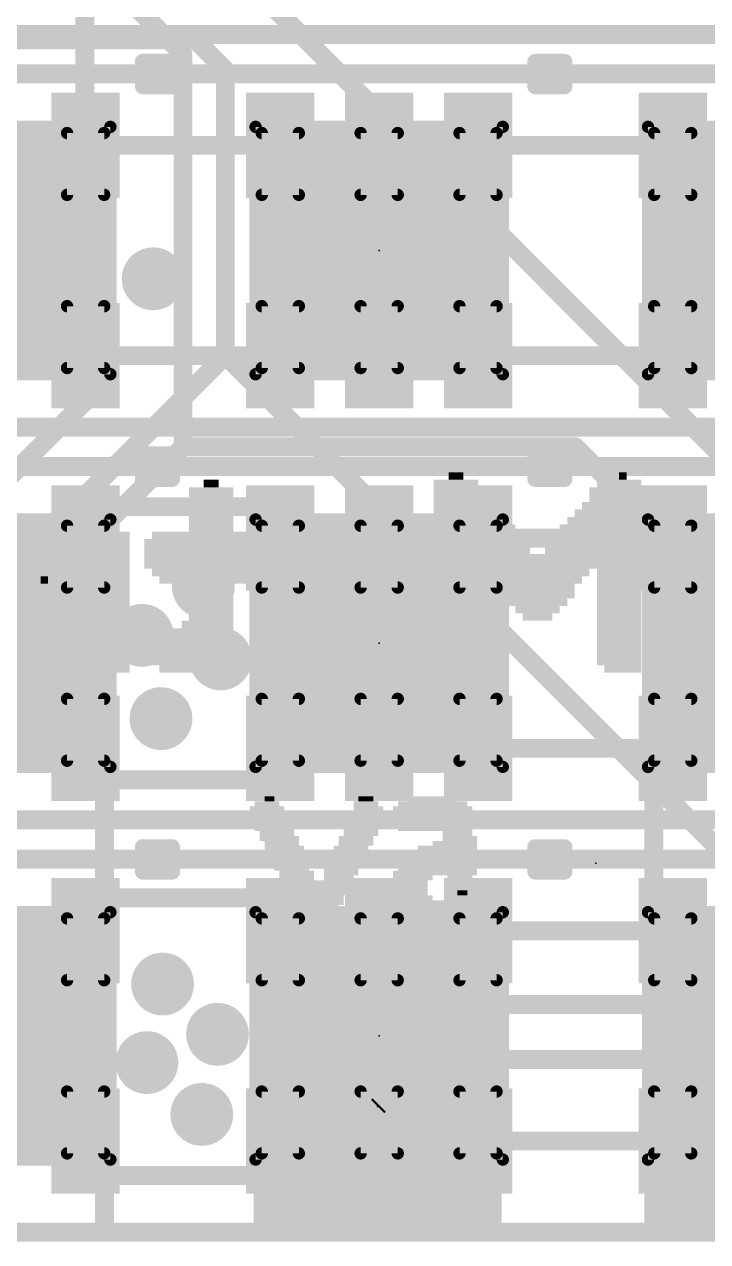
# Model space of a CAD drawing. Extents: x 0 to 108, y -62 to 34.
# Drawn here: x 12.69 to 18.22, y -0.08 to 9.77 of the extents above; entities that cross this region are included whole.
import ezdxf

# ---------------------------------------------------------------- set-up
doc = ezdxf.new("R2010")
doc.units = 0
for name, color, linetype in [('1', 12, 'CONTINUOUS'), ('15', 12, 'CONTINUOUS'), ('16', 132, 'CONTINUOUS'), ('18', 110, 'CONTINUOUS'), ('2', 132, 'CONTINUOUS'), ('20', 53, 'CONTINUOUS'), ('21', 253, 'CONTINUOUS'), ('22', 253, 'CONTINUOUS'), ('23', 53, 'CONTINUOUS'), ('24', 53, 'CONTINUOUS'), ('29', 253, 'CONTINUOUS'), ('39', 12, 'CONTINUOUS'), ('51', 253, 'CONTINUOUS')]:
    doc.layers.add(name, color=color, linetype=linetype)

# ---------------------------------------------------------------- blocks, each defined once
blk = doc.blocks.new('RECT')
blk.add_solid([(-0.5, -0.5), (0.5, -0.5), (-0.5, 0.5), (0.5, 0.5)])
blk = doc.blocks.new('PIE')
at = {"const_width": 0.5}
blk.add_lwpolyline([(0, -0.25, 1), (0, 0.25, 1), (0, -0.25)], format="xyb", dxfattribs=at)
blk = doc.blocks.new('ROUNDV')
at = {"const_width": 0.5}
blk.add_lwpolyline([(0, -0.25, 1), (0, 0.25, 1), (0, -0.25)], format="xyb", dxfattribs=at)

msp = doc.modelspace()

# ---------------------------------------------------------------- linework, layer by layer
at = {"layer": '1', "const_width": 0.1524}
for points in [[(32.385, 9.6837), (8.5725, 9.6837)], [(32.0675, 9.3663), (8.255, 9.3663)], [(14.7575, 8.7875), (13.1825, 8.7875)], [(15.5575, 8.7875), (15.5575, 8.3185)], [(17.9325, 8.7875), (16.3575, 8.7875)], [(15.5575, 7.0875), (15.5575, 7.5883)], [(14.7575, 7.0875), (13.1825, 7.0875)], [(17.9325, 7.0875), (16.3575, 7.0875)], [(32.385, 6.5088), (8.5725, 6.5088)], [(32.0675, 6.1913), (8.255, 6.1913)], [(13.2206, 5.8665), (13.1825, 5.8284)], [(14.7067, 5.8665), (13.2206, 5.8665)], [(14.7575, 5.8157), (14.7067, 5.8665)], [(13.1825, 5.8284), (13.1825, 5.6125)], [(14.7575, 5.6125), (14.7575, 5.8157)], [(15.5575, 5.6125), (15.5575, 5.1435)], [(16.3575, 5.6125), (17.9325, 5.6125)], [(15.5575, 3.9125), (15.5575, 4.4133)], [(13.1825, 3.9125), (13.1825, 3.7093)], [(14.7575, 3.6585), (14.7575, 3.9125)], [(17.9325, 3.9125), (16.3575, 3.9125)], [(13.1825, 3.7093), (13.2333, 3.6585)], [(13.2333, 3.6585), (14.7575, 3.6585)], [(32.385, 3.3338), (8.5725, 3.3338)], [(32.0675, 3.0163), (8.255, 3.0163)], [(13.1825, 2.7042), (14.6305, 2.7042)], [(13.1825, 2.4375), (13.1825, 2.7042)], [(14.6305, 2.7042), (14.7575, 2.5772)], [(14.7575, 2.5772), (14.7575, 2.4375)], [(15.5575, 2.4375), (15.5575, 1.9685)], [(16.3575, 2.4375), (17.9325, 2.4375)], [(15.5575, 1.9685), (15.6845, 1.8415)], [(15.6845, 1.8415), (18.7325, 1.8415)], [(15.5575, 1.2383), (15.7163, 1.397)], [(15.7163, 1.397), (18.7325, 1.397)], [(15.5575, 0.7375), (15.5575, 1.2383)], [(13.1825, 0.7375), (13.1825, 0.5724)], [(14.7575, 0.5343), (14.7575, 0.7375)], [(17.9325, 0.7375), (16.3575, 0.7375)], [(13.1825, 0.5724), (13.2968, 0.4581)], [(14.6813, 0.4581), (14.7575, 0.5343)], [(13.2968, 0.4581), (14.6813, 0.4581)]]:
    msp.add_lwpolyline(points, dxfattribs=at)
at = {"layer": '1', "const_width": 0.0762}
for points in [[(13.1825, 8.8256, 1), (13.1825, 8.7494)], [(14.7575, 8.7494, 1), (14.7575, 8.8256)], [(15.5956, 8.7875, 1), (15.5194, 8.7875)], [(16.3575, 8.8256, 1), (16.3575, 8.7494)], [(17.9325, 8.7494, 1), (17.9325, 8.8256)], [(15.5194, 8.3185, 1), (15.5956, 8.3185)], [(15.5956, 7.5883, 1), (15.5194, 7.5883)], [(13.1825, 7.1256, 1), (13.1825, 7.0494)], [(14.7575, 7.0494, 1), (14.7575, 7.1256)], [(15.5194, 7.0875, 1), (15.5956, 7.0875)], [(16.3575, 7.1256, 1), (16.3575, 7.0494)], [(17.9325, 7.0494, 1), (17.9325, 7.1256)], [(13.2206, 5.9046, 1), (13.2206, 5.8284)], [(13.2475, 5.8396, 1), (13.1937, 5.8934)], [(14.7336, 5.8934, 1), (14.6798, 5.8396)], [(14.7067, 5.8284, 1), (14.7067, 5.9046)], [(13.2206, 5.8284, 1), (13.1444, 5.8284)], [(13.1556, 5.8553, 1), (13.2094, 5.8015)], [(14.7956, 5.8157, 1), (14.7194, 5.8157)], [(14.7306, 5.7888, 1), (14.7844, 5.8426)], [(13.1444, 5.6125, 1), (13.2206, 5.6125)], [(14.7194, 5.6125, 1), (14.7956, 5.6125)], [(15.5956, 5.6125, 1), (15.5194, 5.6125)], [(16.3575, 5.6506, 1), (16.3575, 5.5744)], [(17.9325, 5.5744, 1), (17.9325, 5.6506)], [(15.5194, 5.1435, 1), (15.5956, 5.1435)], [(15.5956, 4.4133, 1), (15.5194, 4.4133)], [(13.2206, 3.9125, 1), (13.1444, 3.9125)], [(14.7956, 3.9125, 1), (14.7194, 3.9125)], [(15.5194, 3.9125, 1), (15.5956, 3.9125)], [(16.3575, 3.9506, 1), (16.3575, 3.8744)], [(17.9325, 3.8744, 1), (17.9325, 3.9506)], [(13.1444, 3.7093, 1), (13.2206, 3.7093)], [(13.2094, 3.7362, 1), (13.1556, 3.6824)], [(13.2333, 3.6966, 1), (13.2333, 3.6204)], [(13.2064, 3.6316, 1), (13.2602, 3.6854)], [(14.7194, 3.6585, 1), (14.7956, 3.6585)], [(14.7575, 3.6204, 1), (14.7575, 3.6966)], [(13.1825, 2.7423, 1), (13.1825, 2.6661)], [(13.2206, 2.7042, 1), (13.1444, 2.7042)], [(14.6574, 2.7311, 1), (14.6036, 2.6773)], [(14.6305, 2.6661, 1), (14.6305, 2.7423)], [(14.7956, 2.5772, 1), (14.7194, 2.5772)], [(14.7306, 2.5503, 1), (14.7844, 2.6041)], [(13.1444, 2.4375, 1), (13.2206, 2.4375)], [(14.7194, 2.4375, 1), (14.7956, 2.4375)], [(15.5956, 2.4375, 1), (15.5194, 2.4375)], [(16.3575, 2.4756, 1), (16.3575, 2.3994)], [(17.9325, 2.3994, 1), (17.9325, 2.4756)], [(15.5194, 1.9685, 1), (15.5956, 1.9685)], [(15.5844, 1.9954, 1), (15.5306, 1.9416)], [(15.6845, 1.8796, 1), (15.6845, 1.8034)], [(15.6576, 1.8146, 1), (15.7114, 1.8684)], [(15.7163, 1.4351, 1), (15.7163, 1.3589)], [(15.7432, 1.3701, 1), (15.6893, 1.4239)], [(15.5956, 1.2383, 1), (15.5194, 1.2383)], [(15.5306, 1.2652, 1), (15.5844, 1.2113)], [(13.2206, 0.7375, 1), (13.1444, 0.7375)], [(14.7956, 0.7375, 1), (14.7194, 0.7375)], [(16.3575, 0.7756, 1), (16.3575, 0.6994)], [(17.9325, 0.6994, 1), (17.9325, 0.7756)], [(15.5194, 0.7375, 1), (15.5956, 0.7375)], [(13.1444, 0.5724, 1), (13.2206, 0.5724)], [(13.2094, 0.5993, 1), (13.1556, 0.5455)], [(14.7844, 0.5074, 1), (14.7306, 0.5612)], [(13.2968, 0.4962, 1), (13.2968, 0.42)], [(13.2699, 0.4312, 1), (13.3237, 0.485)], [(14.6544, 0.485, 1), (14.7082, 0.4312)], [(14.6813, 0.42, 1), (14.6813, 0.4962)], [(14.7194, 0.5343, 1), (14.7956, 0.5343)]]:
    msp.add_lwpolyline(points, format="xyb", dxfattribs=at)
at = {"layer": '15', "const_width": 0.1524}
msp.add_lwpolyline([(40.64, 0), (0, 0)], dxfattribs=at)
at = {"layer": '16', "const_width": 0.1524}
for points in [[(11.1633, 11.1125), (12.6365, 9.6393)], [(21.9075, 2.6987), (13.8113, 10.795)], [(13.97, 9.525), (13.335, 10.16)], [(12.6365, 9.6393), (14.0716, 9.6393)], [(14.0716, 9.6393), (14.3129, 9.398)], [(13.97, 6.35), (13.97, 9.525)], [(14.3129, 9.398), (14.3129, 7.0898)], [(14.3129, 7.0898), (13.7716, 6.5484)], [(13.7716, 6.5484), (14.2875, 7.0644)], [(18.7325, 2.6702), (14.3129, 7.0898)], [(8.4455, 1.2224), (13.7716, 6.5484)], [(13.335, 5.715), (13.97, 6.35)], [(13.97, 6.35), (13.335, 5.715)], [(17.145, 6.35), (13.97, 6.35)], [(17.78, 5.715), (17.145, 6.35)], [(7.62, 5.715), (13.335, 5.715)], [(13.335, 5.715), (13.335, 0)], [(17.78, 0), (17.78, 5.715)], [(15.5575, 1.0287), (15.5575, 1.2383)], [(15.5448, 1.016), (15.5575, 1.0287)], [(15.5448, 1.016), (15.5448, 0.508)], [(40.64, 0), (0, 0)], [(13.335, 0), (17.78, 0)]]:
    msp.add_lwpolyline(points, dxfattribs=at)
at = {"layer": '16', "const_width": 0.0762}
for points in [[(12.6096, 9.6124, 1), (12.6634, 9.6662)], [(14.0985, 9.6662, 1), (14.0447, 9.6124)], [(14.0716, 9.6012, 1), (14.0716, 9.6774)], [(14.0081, 9.525, 1), (13.9319, 9.525)], [(13.9431, 9.4981, 1), (13.9969, 9.5519)], [(14.351, 9.398, 1), (14.2748, 9.398)], [(14.286, 9.3711, 1), (14.3398, 9.4249)], [(14.3144, 7.0374, 1), (14.2606, 7.0913)], [(14.3398, 7.1167, 1), (14.286, 7.0628)], [(14.2748, 7.0898, 1), (14.351, 7.0898)], [(14.3398, 7.0628, 1), (14.286, 7.1167)], [(13.7446, 6.5754, 1), (13.7985, 6.5215)], [(13.7446, 6.5754, 1), (13.7985, 6.5215)], [(13.7985, 6.5215, 1), (13.7446, 6.5754)], [(13.97, 6.3881, 1), (13.97, 6.3119)], [(13.9969, 6.3231, 1), (13.9431, 6.3769)], [(13.9969, 6.3231, 1), (13.9431, 6.3769)], [(17.1719, 6.3769, 1), (17.1181, 6.3231)], [(17.145, 6.3119, 1), (17.145, 6.3881)], [(13.9319, 6.35, 1), (14.0081, 6.35)], [(13.3731, 5.715, 1), (13.2969, 5.715)], [(13.3081, 5.7419, 1), (13.3619, 5.6881)], [(13.3081, 5.7419, 1), (13.3619, 5.6881)], [(13.335, 5.6769, 1), (13.335, 5.7531)], [(17.8181, 5.715, 1), (17.7419, 5.715)], [(17.7531, 5.6881, 1), (17.8069, 5.7419)], [(15.5956, 1.2383, 1), (15.5194, 1.2383)], [(15.5829, 1.016, 1), (15.5067, 1.016)], [(15.5844, 1.0018, 1), (15.5306, 1.0556)], [(15.5179, 1.0429, 1), (15.5717, 0.9891)], [(15.5194, 1.0287, 1), (15.5956, 1.0287)], [(15.5067, 0.508, 1), (15.5829, 0.508)], [(13.335, 0.0381, 1), (13.335, -0.0381)], [(13.2969, 0, 1), (13.3731, 0)], [(17.7419, 0, 1), (17.8181, 0)], [(17.78, -0.0381, 1), (17.78, 0.0381)]]:
    msp.add_lwpolyline(points, format="xyb", dxfattribs=at)
at = {"layer": '2', "const_width": 0.1524}
for points in [[(13.1763, 6.7151), (13.1763, 10.16)], [(8.4138, 1.9526), (13.1763, 6.7151)], [(40.64, 0), (0, 0)]]:
    msp.add_lwpolyline(points, dxfattribs=at)
at = {"layer": '2', "const_width": 0.0762}
for points in [[(13.2032, 6.6882, 1), (13.1493, 6.7421)], [(13.1382, 6.7151, 1), (13.2144, 6.7151)]]:
    msp.add_lwpolyline(points, format="xyb", dxfattribs=at)
at = {"layer": '20', "const_width": 0.1524}
msp.add_lwpolyline([(3.81, 0), (36.83, 0)], dxfattribs=at)
at = {"layer": '21', "const_width": 0.127}
for points in [[(13.6445, 9.3645), (13.6445, 9.4645)], [(13.6445, 9.4645), (13.8825, 9.4645)], [(13.8825, 9.4645), (13.8825, 9.2645)], [(16.8195, 9.3645), (16.8195, 9.4645)], [(16.8195, 9.4645), (17.0575, 9.4645)], [(17.0575, 9.4645), (17.0575, 9.2645)], [(13.7825, 9.3645), (13.6445, 9.3645)], [(13.6445, 9.2645), (13.6445, 9.3645)], [(16.9575, 9.3645), (16.8195, 9.3645)], [(16.8195, 9.2645), (16.8195, 9.3645)], [(13.8825, 9.2645), (13.6445, 9.2645)], [(17.0575, 9.2645), (16.8195, 9.2645)], [(13.6445, 6.1895), (13.6445, 6.2895)], [(13.6445, 6.2895), (13.8825, 6.2895)], [(13.8825, 6.2895), (13.8825, 6.0895)], [(16.8195, 6.1895), (16.8195, 6.2895)], [(16.8195, 6.2895), (17.0575, 6.2895)], [(17.0575, 6.2895), (17.0575, 6.0895)], [(13.7825, 6.1895), (13.6445, 6.1895)], [(13.6445, 6.0895), (13.6445, 6.1895)], [(16.9575, 6.1895), (16.8195, 6.1895)], [(16.8195, 6.0895), (16.8195, 6.1895)], [(13.8825, 6.0895), (13.6445, 6.0895)], [(17.0575, 6.0895), (16.8195, 6.0895)], [(13.6445, 3.0145), (13.6445, 3.1145)], [(13.6445, 3.1145), (13.8825, 3.1145)], [(13.8825, 3.1145), (13.8825, 2.9145)], [(16.8195, 3.0145), (16.8195, 3.1145)], [(16.8195, 3.1145), (17.0575, 3.1145)], [(17.0575, 3.1145), (17.0575, 2.9145)], [(13.7825, 3.0145), (13.6445, 3.0145)], [(13.6445, 2.9145), (13.6445, 3.0145)], [(16.9575, 3.0145), (16.8195, 3.0145)], [(16.8195, 2.9145), (16.8195, 3.0145)], [(13.8825, 2.9145), (13.6445, 2.9145)], [(17.0575, 2.9145), (16.8195, 2.9145)]]:
    msp.add_lwpolyline(points, dxfattribs=at)
at = {"layer": '21', "const_width": 0.0635}
for points in [[(13.6763, 9.4645, 1), (13.6128, 9.4645)], [(13.6445, 9.4963, 1), (13.6445, 9.4328)], [(13.9143, 9.4645, 1), (13.8507, 9.4645)], [(13.8825, 9.4328, 1), (13.8825, 9.4963)], [(16.8195, 9.4963, 1), (16.8195, 9.4328)], [(16.8513, 9.4645, 1), (16.7878, 9.4645)], [(17.0892, 9.4645, 1), (17.0258, 9.4645)], [(17.0575, 9.4328, 1), (17.0575, 9.4963)], [(13.6445, 9.3963, 1), (13.6445, 9.3327)], [(13.6763, 9.3645, 1), (13.6128, 9.3645)], [(13.6128, 9.3645, 1), (13.6763, 9.3645)], [(13.7825, 9.3327, 1), (13.7825, 9.3963)], [(16.8195, 9.3963, 1), (16.8195, 9.3327)], [(16.8513, 9.3645, 1), (16.7878, 9.3645)], [(16.7878, 9.3645, 1), (16.8513, 9.3645)], [(16.9575, 9.3327, 1), (16.9575, 9.3963)], [(13.6445, 9.2963, 1), (13.6445, 9.2327)], [(13.6128, 9.2645, 1), (13.6763, 9.2645)], [(13.8507, 9.2645, 1), (13.9143, 9.2645)], [(13.8825, 9.2327, 1), (13.8825, 9.2963)], [(16.8195, 9.2963, 1), (16.8195, 9.2327)], [(16.7878, 9.2645, 1), (16.8513, 9.2645)], [(17.0258, 9.2645, 1), (17.0892, 9.2645)], [(17.0575, 9.2327, 1), (17.0575, 9.2963)], [(13.6445, 6.3213, 1), (13.6445, 6.2578)], [(13.6763, 6.2895, 1), (13.6128, 6.2895)], [(13.9143, 6.2895, 1), (13.8507, 6.2895)], [(13.8825, 6.2578, 1), (13.8825, 6.3213)], [(16.8195, 6.3213, 1), (16.8195, 6.2578)], [(16.8513, 6.2895, 1), (16.7878, 6.2895)], [(17.0892, 6.2895, 1), (17.0258, 6.2895)], [(17.0575, 6.2578, 1), (17.0575, 6.3213)], [(13.6445, 6.2213, 1), (13.6445, 6.1578)], [(13.6763, 6.1895, 1), (13.6128, 6.1895)], [(13.6128, 6.1895, 1), (13.6763, 6.1895)], [(13.7825, 6.1578, 1), (13.7825, 6.2213)], [(16.8195, 6.2213, 1), (16.8195, 6.1578)], [(16.8513, 6.1895, 1), (16.7878, 6.1895)], [(16.7878, 6.1895, 1), (16.8513, 6.1895)], [(16.9575, 6.1578, 1), (16.9575, 6.2213)], [(13.6445, 6.1212, 1), (13.6445, 6.0578)], [(13.6128, 6.0895, 1), (13.6763, 6.0895)], [(13.8507, 6.0895, 1), (13.9143, 6.0895)], [(13.8825, 6.0578, 1), (13.8825, 6.1212)], [(16.8195, 6.1212, 1), (16.8195, 6.0578)], [(16.7878, 6.0895, 1), (16.8513, 6.0895)], [(17.0258, 6.0895, 1), (17.0892, 6.0895)], [(17.0575, 6.0578, 1), (17.0575, 6.1212)], [(13.6445, 3.1463, 1), (13.6445, 3.0827)], [(13.6763, 3.1145, 1), (13.6128, 3.1145)], [(13.9143, 3.1145, 1), (13.8507, 3.1145)], [(13.8825, 3.0827, 1), (13.8825, 3.1463)], [(16.8195, 3.1463, 1), (16.8195, 3.0827)], [(16.8513, 3.1145, 1), (16.7878, 3.1145)], [(17.0892, 3.1145, 1), (17.0258, 3.1145)], [(17.0575, 3.0827, 1), (17.0575, 3.1463)], [(13.6445, 3.0463, 1), (13.6445, 2.9827)], [(13.6763, 3.0145, 1), (13.6128, 3.0145)], [(13.7825, 2.9827, 1), (13.7825, 3.0463)], [(16.8195, 3.0463, 1), (16.8195, 2.9827)], [(16.8513, 3.0145, 1), (16.7878, 3.0145)], [(16.9575, 2.9827, 1), (16.9575, 3.0463)], [(13.6128, 3.0145, 1), (13.6763, 3.0145)], [(13.6445, 2.9463, 1), (13.6445, 2.8828)], [(13.8825, 2.8828, 1), (13.8825, 2.9463)], [(16.8195, 2.9463, 1), (16.8195, 2.8828)], [(16.7878, 3.0145, 1), (16.8513, 3.0145)], [(17.0575, 2.8828, 1), (17.0575, 2.9463)], [(13.6128, 2.9145, 1), (13.6763, 2.9145)], [(13.8507, 2.9145, 1), (13.9143, 2.9145)], [(16.7878, 2.9145, 1), (16.8513, 2.9145)], [(17.0258, 2.9145, 1), (17.0892, 2.9145)]]:
    msp.add_lwpolyline(points, format="xyb", dxfattribs=at)
at = {"layer": '23'}
for p in [(15.5575, 7.9375), (15.5575, 4.7625), (15.5575, 1.5875)]:
    msp.add_point(p, dxfattribs=at)
at = {"layer": '24'}
for p in [(17.3101, 2.9845), (15.5448, 1.016)]:
    msp.add_point(p, dxfattribs=at)
at = {"layer": '51', "const_width": 0.1}
for points in [[(11.3825, 8.9375), (13.3825, 8.9375)], [(13.3825, 8.9375), (13.3825, 6.9375)], [(14.5575, 6.9375), (14.5575, 8.9375)], [(14.5575, 8.9375), (16.5575, 8.9375)], [(16.5575, 8.9375), (16.5575, 6.9375)], [(17.7325, 6.9375), (17.7325, 8.9375)], [(17.7325, 8.9375), (19.7325, 8.9375)], [(13.3325, 8.8875), (13.0325, 8.8875)], [(13.0325, 8.8875), (13.0325, 8.3875)], [(13.3325, 8.3875), (13.3325, 8.8875)], [(14.9075, 8.8875), (14.6075, 8.8875)], [(14.6075, 8.8875), (14.6075, 8.3875)], [(14.9075, 8.3875), (14.9075, 8.8875)], [(15.7075, 8.8875), (15.4075, 8.8875)], [(15.4075, 8.8875), (15.4075, 8.3875)], [(15.7075, 8.3875), (15.7075, 8.8875)], [(16.5075, 8.8875), (16.2075, 8.8875)], [(16.2075, 8.8875), (16.2075, 8.3875)], [(16.5075, 8.3875), (16.5075, 8.8875)], [(18.0825, 8.8875), (17.7825, 8.8875)], [(17.7825, 8.8875), (17.7825, 8.3875)], [(18.0825, 8.3875), (18.0825, 8.8875)], [(13.0325, 8.3875), (13.3325, 8.3875)], [(14.6075, 8.3875), (14.9075, 8.3875)], [(15.4075, 8.3875), (15.7075, 8.3875)], [(16.2075, 8.3875), (16.5075, 8.3875)], [(17.7825, 8.3875), (18.0825, 8.3875)], [(13.0325, 7.4875), (13.0325, 6.9875)], [(13.3325, 7.4875), (13.0325, 7.4875)], [(13.3325, 6.9875), (13.3325, 7.4875)], [(14.6075, 6.9875), (14.6075, 7.4875)], [(14.6075, 7.4875), (14.9075, 7.4875)], [(14.9075, 7.4875), (14.9075, 6.9875)], [(15.4075, 6.9875), (15.4075, 7.4875)], [(15.4075, 7.4875), (15.7075, 7.4875)], [(15.7075, 7.4875), (15.7075, 6.9875)], [(16.2075, 7.4875), (16.2075, 6.9875)], [(16.5075, 7.4875), (16.2075, 7.4875)], [(16.5075, 6.9875), (16.5075, 7.4875)], [(17.7825, 6.9875), (17.7825, 7.4875)], [(17.7825, 7.4875), (18.0825, 7.4875)], [(18.0825, 7.4875), (18.0825, 6.9875)], [(13.0325, 6.9875), (13.3325, 6.9875)], [(14.9075, 6.9875), (14.6075, 6.9875)], [(15.7075, 6.9875), (15.4075, 6.9875)], [(16.2075, 6.9875), (16.5075, 6.9875)], [(18.0825, 6.9875), (17.7825, 6.9875)], [(13.3825, 6.9375), (11.3825, 6.9375)], [(16.5575, 6.9375), (14.5575, 6.9375)], [(19.7325, 6.9375), (17.7325, 6.9375)], [(11.3825, 5.7625), (13.3825, 5.7625)], [(13.3825, 5.7625), (13.3825, 3.7625)], [(14.5575, 3.7625), (14.5575, 5.7625)], [(14.5575, 5.7625), (16.5575, 5.7625)], [(16.5575, 5.7625), (16.5575, 3.7625)], [(17.7325, 3.7625), (17.7325, 5.7625)], [(17.7325, 5.7625), (19.7325, 5.7625)], [(13.3325, 5.7125), (13.0325, 5.7125)], [(13.0325, 5.7125), (13.0325, 5.2125)], [(13.3325, 5.2125), (13.3325, 5.7125)], [(14.9075, 5.7125), (14.6075, 5.7125)], [(14.6075, 5.7125), (14.6075, 5.2125)], [(14.9075, 5.2125), (14.9075, 5.7125)], [(15.7075, 5.7125), (15.4075, 5.7125)], [(15.4075, 5.7125), (15.4075, 5.2125)], [(15.7075, 5.2125), (15.7075, 5.7125)], [(16.5075, 5.7125), (16.2075, 5.7125)], [(16.2075, 5.7125), (16.2075, 5.2125)], [(16.5075, 5.2125), (16.5075, 5.7125)], [(18.0825, 5.7125), (17.7825, 5.7125)], [(17.7825, 5.7125), (17.7825, 5.2125)], [(18.0825, 5.2125), (18.0825, 5.7125)], [(13.0325, 5.2125), (13.3325, 5.2125)], [(14.6075, 5.2125), (14.9075, 5.2125)], [(15.4075, 5.2125), (15.7075, 5.2125)], [(16.2075, 5.2125), (16.5075, 5.2125)], [(17.7825, 5.2125), (18.0825, 5.2125)], [(13.0325, 4.3125), (13.0325, 3.8125)], [(13.3325, 4.3125), (13.0325, 4.3125)], [(13.3325, 3.8125), (13.3325, 4.3125)], [(14.6075, 3.8125), (14.6075, 4.3125)], [(14.6075, 4.3125), (14.9075, 4.3125)], [(14.9075, 4.3125), (14.9075, 3.8125)], [(15.4075, 3.8125), (15.4075, 4.3125)], [(15.4075, 4.3125), (15.7075, 4.3125)], [(15.7075, 4.3125), (15.7075, 3.8125)], [(16.2075, 4.3125), (16.2075, 3.8125)], [(16.5075, 4.3125), (16.2075, 4.3125)], [(16.5075, 3.8125), (16.5075, 4.3125)], [(17.7825, 3.8125), (17.7825, 4.3125)], [(17.7825, 4.3125), (18.0825, 4.3125)], [(18.0825, 4.3125), (18.0825, 3.8125)], [(13.0325, 3.8125), (13.3325, 3.8125)], [(14.9075, 3.8125), (14.6075, 3.8125)], [(15.7075, 3.8125), (15.4075, 3.8125)], [(16.2075, 3.8125), (16.5075, 3.8125)], [(18.0825, 3.8125), (17.7825, 3.8125)], [(13.3825, 3.7625), (11.3825, 3.7625)], [(16.5575, 3.7625), (14.5575, 3.7625)], [(19.7325, 3.7625), (17.7325, 3.7625)], [(11.3825, 2.5875), (13.3825, 2.5875)], [(13.3325, 2.5375), (13.0325, 2.5375)], [(13.0325, 2.5375), (13.0325, 2.0375)], [(13.3325, 2.0375), (13.3325, 2.5375)], [(13.3825, 2.5875), (13.3825, 0.5875)], [(14.5575, 0.5875), (14.5575, 2.5875)], [(14.5575, 2.5875), (16.5575, 2.5875)], [(14.9075, 2.5375), (14.6075, 2.5375)], [(14.6075, 2.5375), (14.6075, 2.0375)], [(14.9075, 2.0375), (14.9075, 2.5375)], [(15.7075, 2.5375), (15.4075, 2.5375)], [(15.4075, 2.5375), (15.4075, 2.0375)], [(15.7075, 2.0375), (15.7075, 2.5375)], [(16.5075, 2.5375), (16.2075, 2.5375)], [(16.2075, 2.5375), (16.2075, 2.0375)], [(16.5075, 2.0375), (16.5075, 2.5375)], [(16.5575, 2.5875), (16.5575, 0.5875)], [(17.7325, 0.5875), (17.7325, 2.5875)], [(17.7325, 2.5875), (19.7325, 2.5875)], [(18.0825, 2.5375), (17.7825, 2.5375)], [(17.7825, 2.5375), (17.7825, 2.0375)], [(18.0825, 2.0375), (18.0825, 2.5375)], [(13.0325, 2.0375), (13.3325, 2.0375)], [(14.6075, 2.0375), (14.9075, 2.0375)], [(15.4075, 2.0375), (15.7075, 2.0375)], [(16.2075, 2.0375), (16.5075, 2.0375)], [(17.7825, 2.0375), (18.0825, 2.0375)], [(13.0325, 1.1375), (13.0325, 0.6375)], [(13.3325, 1.1375), (13.0325, 1.1375)], [(13.3325, 0.6375), (13.3325, 1.1375)], [(14.6075, 0.6375), (14.6075, 1.1375)], [(14.6075, 1.1375), (14.9075, 1.1375)], [(14.9075, 1.1375), (14.9075, 0.6375)], [(15.4075, 0.6375), (15.4075, 1.1375)], [(15.4075, 1.1375), (15.7075, 1.1375)], [(15.7075, 1.1375), (15.7075, 0.6375)], [(16.2075, 1.1375), (16.2075, 0.6375)], [(16.5075, 1.1375), (16.2075, 1.1375)], [(16.5075, 0.6375), (16.5075, 1.1375)], [(17.7825, 0.6375), (17.7825, 1.1375)], [(17.7825, 1.1375), (18.0825, 1.1375)], [(18.0825, 1.1375), (18.0825, 0.6375)], [(13.3825, 0.5875), (11.3825, 0.5875)], [(13.0325, 0.6375), (13.3325, 0.6375)], [(16.5575, 0.5875), (14.5575, 0.5875)], [(14.9075, 0.6375), (14.6075, 0.6375)], [(15.7075, 0.6375), (15.4075, 0.6375)], [(16.2075, 0.6375), (16.5075, 0.6375)], [(19.7325, 0.5875), (17.7325, 0.5875)], [(18.0825, 0.6375), (17.7825, 0.6375)]]:
    msp.add_lwpolyline(points, dxfattribs=at)
at = {"layer": '51', "const_width": 0.05}
for points in [[(13.4075, 8.9375, 1), (13.3575, 8.9375)], [(13.3825, 8.9125, 1), (13.3825, 8.9625)], [(14.5825, 8.9375, 1), (14.5325, 8.9375)], [(14.5575, 8.9625, 1), (14.5575, 8.9125)], [(16.5825, 8.9375, 1), (16.5325, 8.9375)], [(16.5575, 8.9125, 1), (16.5575, 8.9625)], [(17.7575, 8.9375, 1), (17.7075, 8.9375)], [(17.7325, 8.9625, 1), (17.7325, 8.9125)], [(13.0325, 8.9125, 1), (13.0325, 8.8625)], [(13.0575, 8.8875, 1), (13.0075, 8.8875)], [(13.3575, 8.8875, 1), (13.3075, 8.8875)], [(13.3325, 8.8625, 1), (13.3325, 8.9125)], [(14.6075, 8.9125, 1), (14.6075, 8.8625)], [(14.6325, 8.8875, 1), (14.5825, 8.8875)], [(14.9325, 8.8875, 1), (14.8825, 8.8875)], [(14.9075, 8.8625, 1), (14.9075, 8.9125)], [(15.4075, 8.9125, 1), (15.4075, 8.8625)], [(15.4325, 8.8875, 1), (15.3825, 8.8875)], [(15.7325, 8.8875, 1), (15.6825, 8.8875)], [(15.7075, 8.8625, 1), (15.7075, 8.9125)], [(16.2075, 8.9125, 1), (16.2075, 8.8625)], [(16.2325, 8.8875, 1), (16.1825, 8.8875)], [(16.5325, 8.8875, 1), (16.4825, 8.8875)], [(16.5075, 8.8625, 1), (16.5075, 8.9125)], [(17.7825, 8.9125, 1), (17.7825, 8.8625)], [(17.8075, 8.8875, 1), (17.7575, 8.8875)], [(18.1075, 8.8875, 1), (18.0575, 8.8875)], [(18.0825, 8.8625, 1), (18.0825, 8.9125)], [(13.0325, 8.4125, 1), (13.0325, 8.3625)], [(13.0075, 8.3875, 1), (13.0575, 8.3875)], [(13.3075, 8.3875, 1), (13.3575, 8.3875)], [(13.3325, 8.3625, 1), (13.3325, 8.4125)], [(14.6075, 8.4125, 1), (14.6075, 8.3625)], [(14.5825, 8.3875, 1), (14.6325, 8.3875)], [(14.8825, 8.3875, 1), (14.9325, 8.3875)], [(14.9075, 8.3625, 1), (14.9075, 8.4125)], [(15.4075, 8.4125, 1), (15.4075, 8.3625)], [(15.3825, 8.3875, 1), (15.4325, 8.3875)], [(15.6825, 8.3875, 1), (15.7325, 8.3875)], [(15.7075, 8.3625, 1), (15.7075, 8.4125)], [(16.2075, 8.4125, 1), (16.2075, 8.3625)], [(16.1825, 8.3875, 1), (16.2325, 8.3875)], [(16.4825, 8.3875, 1), (16.5325, 8.3875)], [(16.5075, 8.3625, 1), (16.5075, 8.4125)], [(17.7825, 8.4125, 1), (17.7825, 8.3625)], [(17.7575, 8.3875, 1), (17.8075, 8.3875)], [(18.0575, 8.3875, 1), (18.1075, 8.3875)], [(18.0825, 8.3625, 1), (18.0825, 8.4125)], [(13.0575, 7.4875, 1), (13.0075, 7.4875)], [(13.0325, 7.5125, 1), (13.0325, 7.4625)], [(13.3575, 7.4875, 1), (13.3075, 7.4875)], [(13.3325, 7.4625, 1), (13.3325, 7.5125)], [(14.6325, 7.4875, 1), (14.5825, 7.4875)], [(14.6075, 7.5125, 1), (14.6075, 7.4625)], [(14.9325, 7.4875, 1), (14.8825, 7.4875)], [(14.9075, 7.4625, 1), (14.9075, 7.5125)], [(15.4325, 7.4875, 1), (15.3825, 7.4875)], [(15.4075, 7.5125, 1), (15.4075, 7.4625)], [(15.7325, 7.4875, 1), (15.6825, 7.4875)], [(15.7075, 7.4625, 1), (15.7075, 7.5125)], [(16.2325, 7.4875, 1), (16.1825, 7.4875)], [(16.2075, 7.5125, 1), (16.2075, 7.4625)], [(16.5325, 7.4875, 1), (16.4825, 7.4875)], [(16.5075, 7.4625, 1), (16.5075, 7.5125)], [(17.8075, 7.4875, 1), (17.7575, 7.4875)], [(17.7825, 7.5125, 1), (17.7825, 7.4625)], [(18.1075, 7.4875, 1), (18.0575, 7.4875)], [(18.0825, 7.4625, 1), (18.0825, 7.5125)], [(13.0325, 7.0125, 1), (13.0325, 6.9625)], [(13.0075, 6.9875, 1), (13.0575, 6.9875)], [(13.3075, 6.9875, 1), (13.3575, 6.9875)], [(13.3325, 6.9625, 1), (13.3325, 7.0125)], [(14.6075, 7.0125, 1), (14.6075, 6.9625)], [(14.5825, 6.9875, 1), (14.6325, 6.9875)], [(14.8825, 6.9875, 1), (14.9325, 6.9875)], [(14.9075, 6.9625, 1), (14.9075, 7.0125)], [(15.4075, 7.0125, 1), (15.4075, 6.9625)], [(15.3825, 6.9875, 1), (15.4325, 6.9875)], [(15.6825, 6.9875, 1), (15.7325, 6.9875)], [(15.7075, 6.9625, 1), (15.7075, 7.0125)], [(16.2075, 7.0125, 1), (16.2075, 6.9625)], [(16.1825, 6.9875, 1), (16.2325, 6.9875)], [(16.4825, 6.9875, 1), (16.5325, 6.9875)], [(16.5075, 6.9625, 1), (16.5075, 7.0125)], [(17.7825, 7.0125, 1), (17.7825, 6.9625)], [(17.7575, 6.9875, 1), (17.8075, 6.9875)], [(18.0575, 6.9875, 1), (18.1075, 6.9875)], [(18.0825, 6.9625, 1), (18.0825, 7.0125)], [(13.3575, 6.9375, 1), (13.4075, 6.9375)], [(13.3825, 6.9125, 1), (13.3825, 6.9625)], [(14.5575, 6.9625, 1), (14.5575, 6.9125)], [(14.5325, 6.9375, 1), (14.5825, 6.9375)], [(16.5325, 6.9375, 1), (16.5825, 6.9375)], [(16.5575, 6.9125, 1), (16.5575, 6.9625)], [(17.7325, 6.9625, 1), (17.7325, 6.9125)], [(17.7075, 6.9375, 1), (17.7575, 6.9375)], [(13.4075, 5.7625, 1), (13.3575, 5.7625)], [(13.3825, 5.7375, 1), (13.3825, 5.7875)], [(14.5825, 5.7625, 1), (14.5325, 5.7625)], [(14.5575, 5.7875, 1), (14.5575, 5.7375)], [(16.5825, 5.7625, 1), (16.5325, 5.7625)], [(16.5575, 5.7375, 1), (16.5575, 5.7875)], [(17.7575, 5.7625, 1), (17.7075, 5.7625)], [(17.7325, 5.7875, 1), (17.7325, 5.7375)], [(13.0325, 5.7375, 1), (13.0325, 5.6875)], [(13.0575, 5.7125, 1), (13.0075, 5.7125)], [(13.3575, 5.7125, 1), (13.3075, 5.7125)], [(13.3325, 5.6875, 1), (13.3325, 5.7375)], [(14.6075, 5.7375, 1), (14.6075, 5.6875)], [(14.6325, 5.7125, 1), (14.5825, 5.7125)], [(14.9325, 5.7125, 1), (14.8825, 5.7125)], [(14.9075, 5.6875, 1), (14.9075, 5.7375)], [(15.4075, 5.7375, 1), (15.4075, 5.6875)], [(15.4325, 5.7125, 1), (15.3825, 5.7125)], [(15.7325, 5.7125, 1), (15.6825, 5.7125)], [(15.7075, 5.6875, 1), (15.7075, 5.7375)], [(16.2075, 5.7375, 1), (16.2075, 5.6875)], [(16.2325, 5.7125, 1), (16.1825, 5.7125)], [(16.5325, 5.7125, 1), (16.4825, 5.7125)], [(16.5075, 5.6875, 1), (16.5075, 5.7375)], [(17.7825, 5.7375, 1), (17.7825, 5.6875)], [(17.8075, 5.7125, 1), (17.7575, 5.7125)], [(18.1075, 5.7125, 1), (18.0575, 5.7125)], [(18.0825, 5.6875, 1), (18.0825, 5.7375)], [(13.0325, 5.2375, 1), (13.0325, 5.1875)], [(13.0075, 5.2125, 1), (13.0575, 5.2125)], [(13.3075, 5.2125, 1), (13.3575, 5.2125)], [(13.3325, 5.1875, 1), (13.3325, 5.2375)], [(14.6075, 5.2375, 1), (14.6075, 5.1875)], [(14.5825, 5.2125, 1), (14.6325, 5.2125)], [(14.8825, 5.2125, 1), (14.9325, 5.2125)], [(14.9075, 5.1875, 1), (14.9075, 5.2375)], [(15.4075, 5.2375, 1), (15.4075, 5.1875)], [(15.3825, 5.2125, 1), (15.4325, 5.2125)], [(15.6825, 5.2125, 1), (15.7325, 5.2125)], [(15.7075, 5.1875, 1), (15.7075, 5.2375)], [(16.2075, 5.2375, 1), (16.2075, 5.1875)], [(16.1825, 5.2125, 1), (16.2325, 5.2125)], [(16.4825, 5.2125, 1), (16.5325, 5.2125)], [(16.5075, 5.1875, 1), (16.5075, 5.2375)], [(17.7825, 5.2375, 1), (17.7825, 5.1875)], [(17.7575, 5.2125, 1), (17.8075, 5.2125)], [(18.0575, 5.2125, 1), (18.1075, 5.2125)], [(18.0825, 5.1875, 1), (18.0825, 5.2375)], [(13.0575, 4.3125, 1), (13.0075, 4.3125)], [(13.0325, 4.3375, 1), (13.0325, 4.2875)], [(13.3575, 4.3125, 1), (13.3075, 4.3125)], [(13.3325, 4.2875, 1), (13.3325, 4.3375)], [(14.6325, 4.3125, 1), (14.5825, 4.3125)], [(14.6075, 4.3375, 1), (14.6075, 4.2875)], [(14.9325, 4.3125, 1), (14.8825, 4.3125)], [(14.9075, 4.2875, 1), (14.9075, 4.3375)], [(15.4325, 4.3125, 1), (15.3825, 4.3125)], [(15.4075, 4.3375, 1), (15.4075, 4.2875)], [(15.7325, 4.3125, 1), (15.6825, 4.3125)], [(15.7075, 4.2875, 1), (15.7075, 4.3375)], [(16.2325, 4.3125, 1), (16.1825, 4.3125)], [(16.2075, 4.3375, 1), (16.2075, 4.2875)], [(16.5325, 4.3125, 1), (16.4825, 4.3125)], [(16.5075, 4.2875, 1), (16.5075, 4.3375)], [(17.8075, 4.3125, 1), (17.7575, 4.3125)], [(17.7825, 4.3375, 1), (17.7825, 4.2875)], [(18.1075, 4.3125, 1), (18.0575, 4.3125)], [(18.0825, 4.2875, 1), (18.0825, 4.3375)], [(13.0325, 3.8375, 1), (13.0325, 3.7875)], [(13.3325, 3.7875, 1), (13.3325, 3.8375)], [(14.6075, 3.8375, 1), (14.6075, 3.7875)], [(14.9075, 3.7875, 1), (14.9075, 3.8375)], [(15.4075, 3.8375, 1), (15.4075, 3.7875)], [(15.7075, 3.7875, 1), (15.7075, 3.8375)], [(16.2075, 3.8375, 1), (16.2075, 3.7875)], [(16.5075, 3.7875, 1), (16.5075, 3.8375)], [(17.7825, 3.8375, 1), (17.7825, 3.7875)], [(18.0825, 3.7875, 1), (18.0825, 3.8375)], [(13.0075, 3.8125, 1), (13.0575, 3.8125)], [(13.3075, 3.8125, 1), (13.3575, 3.8125)], [(13.3575, 3.7625, 1), (13.4075, 3.7625)], [(13.3825, 3.7375, 1), (13.3825, 3.7875)], [(14.5575, 3.7875, 1), (14.5575, 3.7375)], [(14.5325, 3.7625, 1), (14.5825, 3.7625)], [(14.5825, 3.8125, 1), (14.6325, 3.8125)], [(14.8825, 3.8125, 1), (14.9325, 3.8125)], [(15.3825, 3.8125, 1), (15.4325, 3.8125)], [(15.6825, 3.8125, 1), (15.7325, 3.8125)], [(16.1825, 3.8125, 1), (16.2325, 3.8125)], [(16.4825, 3.8125, 1), (16.5325, 3.8125)], [(16.5325, 3.7625, 1), (16.5825, 3.7625)], [(16.5575, 3.7375, 1), (16.5575, 3.7875)], [(17.7325, 3.7875, 1), (17.7325, 3.7375)], [(17.7075, 3.7625, 1), (17.7575, 3.7625)], [(17.7575, 3.8125, 1), (17.8075, 3.8125)], [(18.0575, 3.8125, 1), (18.1075, 3.8125)], [(13.0325, 2.5625, 1), (13.0325, 2.5125)], [(13.0575, 2.5375, 1), (13.0075, 2.5375)], [(13.3575, 2.5375, 1), (13.3075, 2.5375)], [(13.3325, 2.5125, 1), (13.3325, 2.5625)], [(13.4075, 2.5875, 1), (13.3575, 2.5875)], [(13.3825, 2.5625, 1), (13.3825, 2.6125)], [(14.5825, 2.5875, 1), (14.5325, 2.5875)], [(14.5575, 2.6125, 1), (14.5575, 2.5625)], [(14.6075, 2.5625, 1), (14.6075, 2.5125)], [(14.6325, 2.5375, 1), (14.5825, 2.5375)], [(14.9325, 2.5375, 1), (14.8825, 2.5375)], [(14.9075, 2.5125, 1), (14.9075, 2.5625)], [(15.4075, 2.5625, 1), (15.4075, 2.5125)], [(15.4325, 2.5375, 1), (15.3825, 2.5375)], [(15.7325, 2.5375, 1), (15.6825, 2.5375)], [(15.7075, 2.5125, 1), (15.7075, 2.5625)], [(16.2075, 2.5625, 1), (16.2075, 2.5125)], [(16.2325, 2.5375, 1), (16.1825, 2.5375)], [(16.5325, 2.5375, 1), (16.4825, 2.5375)], [(16.5075, 2.5125, 1), (16.5075, 2.5625)], [(16.5825, 2.5875, 1), (16.5325, 2.5875)], [(16.5575, 2.5625, 1), (16.5575, 2.6125)], [(17.7575, 2.5875, 1), (17.7075, 2.5875)], [(17.7325, 2.6125, 1), (17.7325, 2.5625)], [(17.7825, 2.5625, 1), (17.7825, 2.5125)], [(17.8075, 2.5375, 1), (17.7575, 2.5375)], [(18.1075, 2.5375, 1), (18.0575, 2.5375)], [(18.0825, 2.5125, 1), (18.0825, 2.5625)], [(13.0325, 2.0625, 1), (13.0325, 2.0125)], [(13.3325, 2.0125, 1), (13.3325, 2.0625)], [(14.6075, 2.0625, 1), (14.6075, 2.0125)], [(14.9075, 2.0125, 1), (14.9075, 2.0625)], [(15.4075, 2.0625, 1), (15.4075, 2.0125)], [(15.7075, 2.0125, 1), (15.7075, 2.0625)], [(16.2075, 2.0625, 1), (16.2075, 2.0125)], [(16.5075, 2.0125, 1), (16.5075, 2.0625)], [(17.7825, 2.0625, 1), (17.7825, 2.0125)], [(18.0825, 2.0125, 1), (18.0825, 2.0625)], [(13.0075, 2.0375, 1), (13.0575, 2.0375)], [(13.3075, 2.0375, 1), (13.3575, 2.0375)], [(14.5825, 2.0375, 1), (14.6325, 2.0375)], [(14.8825, 2.0375, 1), (14.9325, 2.0375)], [(15.3825, 2.0375, 1), (15.4325, 2.0375)], [(15.6825, 2.0375, 1), (15.7325, 2.0375)], [(16.1825, 2.0375, 1), (16.2325, 2.0375)], [(16.4825, 2.0375, 1), (16.5325, 2.0375)], [(17.7575, 2.0375, 1), (17.8075, 2.0375)], [(18.0575, 2.0375, 1), (18.1075, 2.0375)], [(13.0575, 1.1375, 1), (13.0075, 1.1375)], [(13.0325, 1.1625, 1), (13.0325, 1.1125)], [(13.3575, 1.1375, 1), (13.3075, 1.1375)], [(13.3325, 1.1125, 1), (13.3325, 1.1625)], [(14.6325, 1.1375, 1), (14.5825, 1.1375)], [(14.6075, 1.1625, 1), (14.6075, 1.1125)], [(14.9325, 1.1375, 1), (14.8825, 1.1375)], [(14.9075, 1.1125, 1), (14.9075, 1.1625)], [(15.4325, 1.1375, 1), (15.3825, 1.1375)], [(15.4075, 1.1625, 1), (15.4075, 1.1125)], [(15.7325, 1.1375, 1), (15.6825, 1.1375)], [(15.7075, 1.1125, 1), (15.7075, 1.1625)], [(16.2325, 1.1375, 1), (16.1825, 1.1375)], [(16.2075, 1.1625, 1), (16.2075, 1.1125)], [(16.5325, 1.1375, 1), (16.4825, 1.1375)], [(16.5075, 1.1125, 1), (16.5075, 1.1625)], [(17.8075, 1.1375, 1), (17.7575, 1.1375)], [(17.7825, 1.1625, 1), (17.7825, 1.1125)], [(18.1075, 1.1375, 1), (18.0575, 1.1375)], [(18.0825, 1.1125, 1), (18.0825, 1.1625)], [(13.0325, 0.6625, 1), (13.0325, 0.6125)], [(13.0075, 0.6375, 1), (13.0575, 0.6375)], [(13.3075, 0.6375, 1), (13.3575, 0.6375)], [(13.3325, 0.6125, 1), (13.3325, 0.6625)], [(13.3575, 0.5875, 1), (13.4075, 0.5875)], [(13.3825, 0.5625, 1), (13.3825, 0.6125)], [(14.5575, 0.6125, 1), (14.5575, 0.5625)], [(14.5325, 0.5875, 1), (14.5825, 0.5875)], [(14.6075, 0.6625, 1), (14.6075, 0.6125)], [(14.5825, 0.6375, 1), (14.6325, 0.6375)], [(14.8825, 0.6375, 1), (14.9325, 0.6375)], [(14.9075, 0.6125, 1), (14.9075, 0.6625)], [(15.4075, 0.6625, 1), (15.4075, 0.6125)], [(15.3825, 0.6375, 1), (15.4325, 0.6375)], [(15.6825, 0.6375, 1), (15.7325, 0.6375)], [(15.7075, 0.6125, 1), (15.7075, 0.6625)], [(16.2075, 0.6625, 1), (16.2075, 0.6125)], [(16.1825, 0.6375, 1), (16.2325, 0.6375)], [(16.4825, 0.6375, 1), (16.5325, 0.6375)], [(16.5075, 0.6125, 1), (16.5075, 0.6625)], [(16.5325, 0.5875, 1), (16.5825, 0.5875)], [(16.5575, 0.5625, 1), (16.5575, 0.6125)], [(17.7325, 0.6125, 1), (17.7325, 0.5625)], [(17.7075, 0.5875, 1), (17.7575, 0.5875)], [(17.7825, 0.6625, 1), (17.7825, 0.6125)], [(17.7575, 0.6375, 1), (17.8075, 0.6375)], [(18.0575, 0.6375, 1), (18.1075, 0.6375)], [(18.0825, 0.6125, 1), (18.0825, 0.6625)]]:
    msp.add_lwpolyline(points, format="xyb", dxfattribs=at)

# ---------------------------------------------------------------- block references
at = {"layer": '1', "xscale": 0.7, "yscale": 0.4, "rotation": 90}
for p in [(13.1825, 8.7875), (14.7575, 8.7875), (15.5575, 8.7875), (16.3575, 8.7875), (17.9325, 8.7875), (13.1825, 7.0875), (14.7575, 7.0875), (15.5575, 7.0875), (16.3575, 7.0875), (17.9325, 7.0875), (13.1825, 5.6125), (14.7575, 5.6125), (15.5575, 5.6125), (16.3575, 5.6125), (17.9325, 5.6125), (13.1825, 3.9125), (14.7575, 3.9125), (15.5575, 3.9125), (16.3575, 3.9125), (17.9325, 3.9125), (13.1825, 2.4375), (14.7575, 2.4375), (15.5575, 2.4375), (16.3575, 2.4375), (17.9325, 2.4375), (13.1825, 0.7375), (14.7575, 0.7375), (15.5575, 0.7375), (16.3575, 0.7375), (17.9325, 0.7375)]:
    msp.add_blockref('RECT', p, dxfattribs=at)
at = {"layer": '16', "xscale": 2, "yscale": 2}
for p in [(15.5448, 1.016), (18.7325, 1.016)]:
    msp.add_blockref('PIE', p, dxfattribs=at)
at = {"layer": '16', "xscale": 2.0066, "yscale": 1.016, "rotation": 180}
for p in [(15.5448, 0.508), (18.7325, 0.508)]:
    msp.add_blockref('RECT', p, dxfattribs=at)
at = {"layer": '18', "xscale": 0.508, "yscale": 0.508}
for p in [(15.5575, 8.3185), (15.5575, 8.3185), (13.7287, 7.7089), (13.7287, 7.7089), (15.5575, 7.5883), (15.5575, 7.5883), (14.1351, 5.2197), (14.1351, 5.2197), (15.5575, 5.1435), (15.5575, 5.1435), (13.6398, 4.826), (13.6398, 4.826), (14.8844, 4.7752), (14.8844, 4.7752), (14.2748, 4.6355), (14.2748, 4.6355), (15.5575, 4.4133), (15.5575, 4.4133), (13.7922, 4.1529), (13.7922, 4.1529), (13.8049, 2.0066), (13.8049, 2.0066), (14.2494, 1.6002), (14.2494, 1.6002), (15.0622, 1.5621), (15.0622, 1.5621), (13.6779, 1.3716), (13.6779, 1.3716), (15.5575, 1.2383), (15.5575, 1.2383), (14.1224, 0.9525), (14.1224, 0.9525)]:
    msp.add_blockref('ROUNDV', p, dxfattribs=at)
at = {"layer": '22', "rotation": 180}
for p, xscale, yscale in [((16.1785, 6.114), 0.12, 0.06), ((17.5285, 6.114), 0.06, 0.06), ((14.1985, 5.994), 0.36, 0.06), ((14.1985, 6.054), 0.12, 0.06), ((16.1785, 6.054), 0.36, 0.06), ((16.2085, 5.994), 0.42, 0.06), ((17.4685, 5.994), 0.42, 0.06), ((17.4985, 6.054), 0.36, 0.06), ((14.1985, 5.934), 0.36, 0.06), ((16.2385, 5.934), 0.48, 0.06), ((17.4685, 5.934), 0.42, 0.06), ((14.1985, 5.874), 0.36, 0.06), ((14.1985, 5.814), 0.36, 0.06), ((16.2385, 5.874), 0.48, 0.06), ((16.2685, 5.814), 0.54, 0.06), ((17.4085, 5.814), 0.54, 0.06), ((17.4385, 5.874), 0.48, 0.06), ((14.1985, 5.754), 0.36, 0.06), ((14.1985, 5.694), 0.36, 0.06), ((16.2985, 5.754), 0.6, 0.06), ((16.3285, 5.694), 0.66, 0.06), ((17.3485, 5.694), 0.66, 0.06), ((17.3785, 5.754), 0.6, 0.06), ((12.9085, 5.634), 0.3, 0.06), ((13.3885, 5.634), 0.3, 0.06), ((14.1385, 5.634), 0.84, 0.06), ((14.8885, 5.634), 0.3, 0.06), ((15.3685, 5.634), 0.3, 0.06), ((16.3285, 5.634), 0.66, 0.06), ((17.3485, 5.634), 0.66, 0.06), ((13.1185, 5.574), 0.84, 0.06), ((13.1185, 5.514), 0.84, 0.06), ((14.1085, 5.574), 0.9, 0.06), ((14.1385, 5.514), 0.96, 0.06), ((15.1585, 5.574), 0.96, 0.06), ((15.1885, 5.514), 1.02, 0.06), ((16.3585, 5.574), 0.72, 0.06), ((16.3885, 5.514), 0.78, 0.06), ((17.2885, 5.514), 0.78, 0.06), ((17.3185, 5.574), 0.72, 0.06), ((13.1185, 5.454), 0.84, 0.06), ((13.1185, 5.394), 0.84, 0.06), ((14.1385, 5.454), 0.96, 0.06), ((14.1385, 5.394), 0.96, 0.06), ((15.2185, 5.454), 1.08, 0.06), ((15.2185, 5.394), 1.08, 0.06), ((16.8385, 5.454), 1.68, 0.06), ((16.8385, 5.394), 1.68, 0.06), ((13.1185, 5.334), 0.84, 0.06), ((14.1385, 5.334), 0.84, 0.06), ((15.2485, 5.334), 1.14, 0.06), ((16.1785, 5.334), 0.36, 0.06), ((16.8385, 5.334), 0.84, 0.06), ((17.4985, 5.334), 0.36, 0.06), ((12.8485, 5.274), 0.06, 0.06), ((13.3285, 5.274), 0.42, 0.06), ((13.3585, 5.214), 0.36, 0.06), ((14.1385, 5.274), 0.72, 0.06), ((14.1985, 5.214), 0.36, 0.06), ((15.2485, 5.274), 1.14, 0.06), ((14.9185, 5.214), 0.48, 0.06), ((15.6385, 5.214), 0.48, 0.06), ((16.1785, 5.274), 0.36, 0.06), ((16.1785, 5.214), 0.36, 0.06), ((16.8385, 5.274), 0.72, 0.06), ((16.8385, 5.214), 0.6, 0.06), ((17.4985, 5.274), 0.36, 0.06), ((17.4985, 5.214), 0.36, 0.06), ((13.3585, 5.154), 0.36, 0.06), ((13.3585, 5.094), 0.36, 0.06), ((14.1985, 5.154), 0.36, 0.06), ((14.1985, 5.094), 0.36, 0.06), ((14.8885, 5.154), 0.42, 0.06), ((14.8885, 5.094), 0.42, 0.06), ((15.6685, 5.154), 0.42, 0.06), ((15.6685, 5.094), 0.42, 0.06), ((16.1785, 5.154), 0.36, 0.06), ((16.1785, 5.094), 0.36, 0.06), ((16.8385, 5.154), 0.6, 0.06), ((16.8385, 5.094), 0.48, 0.06), ((17.4985, 5.154), 0.36, 0.06), ((17.4985, 5.094), 0.36, 0.06), ((13.3585, 5.034), 0.36, 0.06), ((14.1985, 5.034), 0.36, 0.06), ((14.8885, 5.034), 0.42, 0.06), ((15.6685, 5.034), 0.42, 0.06), ((16.1785, 5.034), 0.36, 0.06), ((16.8385, 5.034), 0.36, 0.06), ((17.4985, 5.034), 0.36, 0.06), ((13.3585, 4.974), 0.36, 0.06), ((13.3585, 4.914), 0.36, 0.06), ((14.1685, 4.914), 0.42, 0.06), ((14.1985, 4.974), 0.36, 0.06), ((14.9185, 4.974), 0.48, 0.06), ((15.2485, 4.914), 1.14, 0.06), ((15.6385, 4.974), 0.48, 0.06), ((16.1785, 4.974), 0.36, 0.06), ((16.1785, 4.914), 0.36, 0.06), ((16.8385, 4.974), 0.24, 0.06), ((17.4985, 4.974), 0.36, 0.06), ((17.4985, 4.914), 0.36, 0.06), ((13.3585, 4.854), 0.36, 0.06), ((13.3585, 4.794), 0.36, 0.06), ((14.0485, 4.794), 0.66, 0.06), ((14.0785, 4.854), 0.6, 0.06), ((15.2485, 4.854), 1.14, 0.06), ((15.2185, 4.794), 1.08, 0.06), ((16.1785, 4.854), 0.36, 0.06), ((16.1785, 4.794), 0.36, 0.06), ((17.4985, 4.854), 0.36, 0.06), ((17.4985, 4.794), 0.36, 0.06), ((13.3585, 4.734), 0.36, 0.06), ((14.0485, 4.734), 0.66, 0.06), ((15.2185, 4.734), 1.08, 0.06), ((16.1785, 4.734), 0.36, 0.06), ((17.4985, 4.734), 0.36, 0.06), ((13.3585, 4.674), 0.36, 0.06), ((13.3585, 4.614), 0.36, 0.06), ((14.0185, 4.674), 0.6, 0.06), ((13.9885, 4.614), 0.54, 0.06), ((15.1885, 4.674), 1.02, 0.06), ((15.1585, 4.614), 0.96, 0.06), ((16.1785, 4.674), 0.36, 0.06), ((16.1785, 4.614), 0.36, 0.06), ((17.4985, 4.674), 0.36, 0.06), ((17.4985, 4.614), 0.36, 0.06), ((13.3885, 4.554), 0.3, 0.06), ((13.9585, 4.554), 0.36, 0.06), ((14.8885, 4.554), 0.3, 0.06), ((15.3385, 4.554), 0.36, 0.06), ((16.1785, 4.554), 0.24, 0.06), ((17.5285, 4.554), 0.3, 0.06), ((14.6501, 3.4645), 0.2, 0.04), ((14.6701, 3.5045), 0.08, 0.04), ((15.4501, 3.4645), 0.2, 0.04), ((15.4501, 3.5045), 0.12, 0.04), ((15.9901, 3.4645), 0.56, 0.04), ((15.9901, 3.5045), 0.4, 0.04), ((14.6501, 3.4245), 0.28, 0.04), ((14.6501, 3.3845), 0.28, 0.04), ((14.6701, 3.3445), 0.32, 0.04), ((15.4701, 3.3845), 0.32, 0.04), ((15.4501, 3.3445), 0.28, 0.04), ((15.4701, 3.4245), 0.24, 0.04), ((15.9901, 3.4245), 0.64, 0.04), ((15.9901, 3.3845), 0.64, 0.04), ((15.9901, 3.3445), 0.64, 0.04), ((14.6901, 3.3045), 0.28, 0.04), ((14.7101, 3.2645), 0.32, 0.04), ((15.4101, 3.2645), 0.28, 0.04), ((15.4501, 3.3045), 0.28, 0.04), ((16.0101, 3.3045), 0.6, 0.04), ((16.0101, 3.2645), 0.6, 0.04), ((14.7301, 3.2245), 0.28, 0.04), ((14.7501, 3.1845), 0.32, 0.04), ((14.7701, 3.1445), 0.28, 0.04), ((15.3701, 3.1845), 0.28, 0.04), ((15.3701, 3.1445), 0.28, 0.04), ((15.4101, 3.2245), 0.28, 0.04), ((16.1701, 3.1445), 0.36, 0.04), ((16.1901, 3.2245), 0.24, 0.04), ((16.2101, 3.1845), 0.28, 0.04), ((14.7901, 3.1045), 0.32, 0.04), ((14.8101, 3.0645), 0.28, 0.04), ((15.3301, 3.1045), 0.28, 0.04), ((15.3301, 3.0645), 0.28, 0.04), ((16.0701, 3.0645), 0.56, 0.04), ((16.1101, 3.1045), 0.48, 0.04), ((14.8101, 3.0245), 0.28, 0.04), ((14.8501, 2.9845), 0.28, 0.04), ((14.8501, 2.9445), 0.28, 0.04), ((15.2501, 2.9445), 0.28, 0.04), ((15.2901, 3.0245), 0.28, 0.04), ((15.2901, 2.9845), 0.28, 0.04), ((16.0301, 2.9845), 0.64, 0.04), ((16.0301, 2.9445), 0.64, 0.04), ((16.0501, 3.0245), 0.6, 0.04), ((14.8901, 2.9045), 0.28, 0.04), ((14.8901, 2.8645), 0.28, 0.04), ((15.2501, 2.9045), 0.28, 0.04), ((15.2301, 2.8645), 0.24, 0.04), ((16.0101, 2.9045), 0.68, 0.04), ((15.8301, 2.8645), 0.32, 0.04), ((16.2101, 2.8645), 0.2, 0.04), ((15.0701, 2.8245), 0.56, 0.04), ((15.0501, 2.7845), 0.52, 0.04), ((15.0701, 2.7445), 0.48, 0.04), ((15.8101, 2.8245), 0.28, 0.04), ((15.8101, 2.7845), 0.28, 0.04), ((15.8101, 2.7445), 0.28, 0.04), ((16.2301, 2.7445), 0.08, 0.04), ((15.0501, 2.7045), 0.44, 0.04), ((15.0701, 2.6645), 0.4, 0.04), ((15.8301, 2.7045), 0.32, 0.04), ((16.0101, 2.6645), 0.68, 0.04), ((16.2301, 2.7045), 0.24, 0.04), ((15.0501, 2.6245), 0.36, 0.04), ((15.0701, 2.5845), 0.32, 0.04), ((15.0701, 2.5445), 0.32, 0.04), ((16.0501, 2.6245), 0.68, 0.04), ((16.0501, 2.5845), 0.68, 0.04), ((16.0501, 2.5445), 0.6, 0.04), ((15.0701, 2.5045), 0.24, 0.04), ((15.0701, 2.4645), 0.16, 0.04), ((16.0501, 2.5045), 0.52, 0.04), ((16.0501, 2.4645), 0.36, 0.04), ((16.0301, 2.4245), 0.16, 0.04)]:
    msp.add_blockref('RECT', p, dxfattribs=dict(at, xscale=xscale, yscale=yscale))
at = {"layer": '29', "xscale": 0.8524, "yscale": 0.5524, "rotation": 90}
for p in [(13.1825, 8.7875), (14.7575, 8.7875), (15.5575, 8.7875), (16.3575, 8.7875), (17.9325, 8.7875), (13.1825, 7.0875), (14.7575, 7.0875), (15.5575, 7.0875), (16.3575, 7.0875), (17.9325, 7.0875), (13.1825, 5.6125), (14.7575, 5.6125), (15.5575, 5.6125), (16.3575, 5.6125), (17.9325, 5.6125), (13.1825, 3.9125), (14.7575, 3.9125), (15.5575, 3.9125), (16.3575, 3.9125), (17.9325, 3.9125), (13.1825, 2.4375), (14.7575, 2.4375), (15.5575, 2.4375), (16.3575, 2.4375), (17.9325, 2.4375), (13.1825, 0.7375), (14.7575, 0.7375), (15.5575, 0.7375), (16.3575, 0.7375), (17.9325, 0.7375)]:
    msp.add_blockref('RECT', p, dxfattribs=at)
at = {"layer": '39', "xscale": 2.032, "yscale": 2.032}
for p in [(12.3825, 7.9375), (15.5575, 7.9375), (18.7325, 7.9375), (12.3825, 4.7625), (15.5575, 4.7625), (18.7325, 4.7625), (12.3825, 1.5875), (15.5575, 1.5875), (18.7325, 1.5875)]:
    msp.add_blockref('RECT', p, dxfattribs=at)
at = {"layer": '51', "xscale": 0.508, "yscale": 0.254}
for p in [(15.5575, 7.8105), (15.5575, 4.6355), (15.5575, 1.4605)]:
    msp.add_blockref('RECT', p, dxfattribs=at)

doc.saveas('drawing.dxf')
